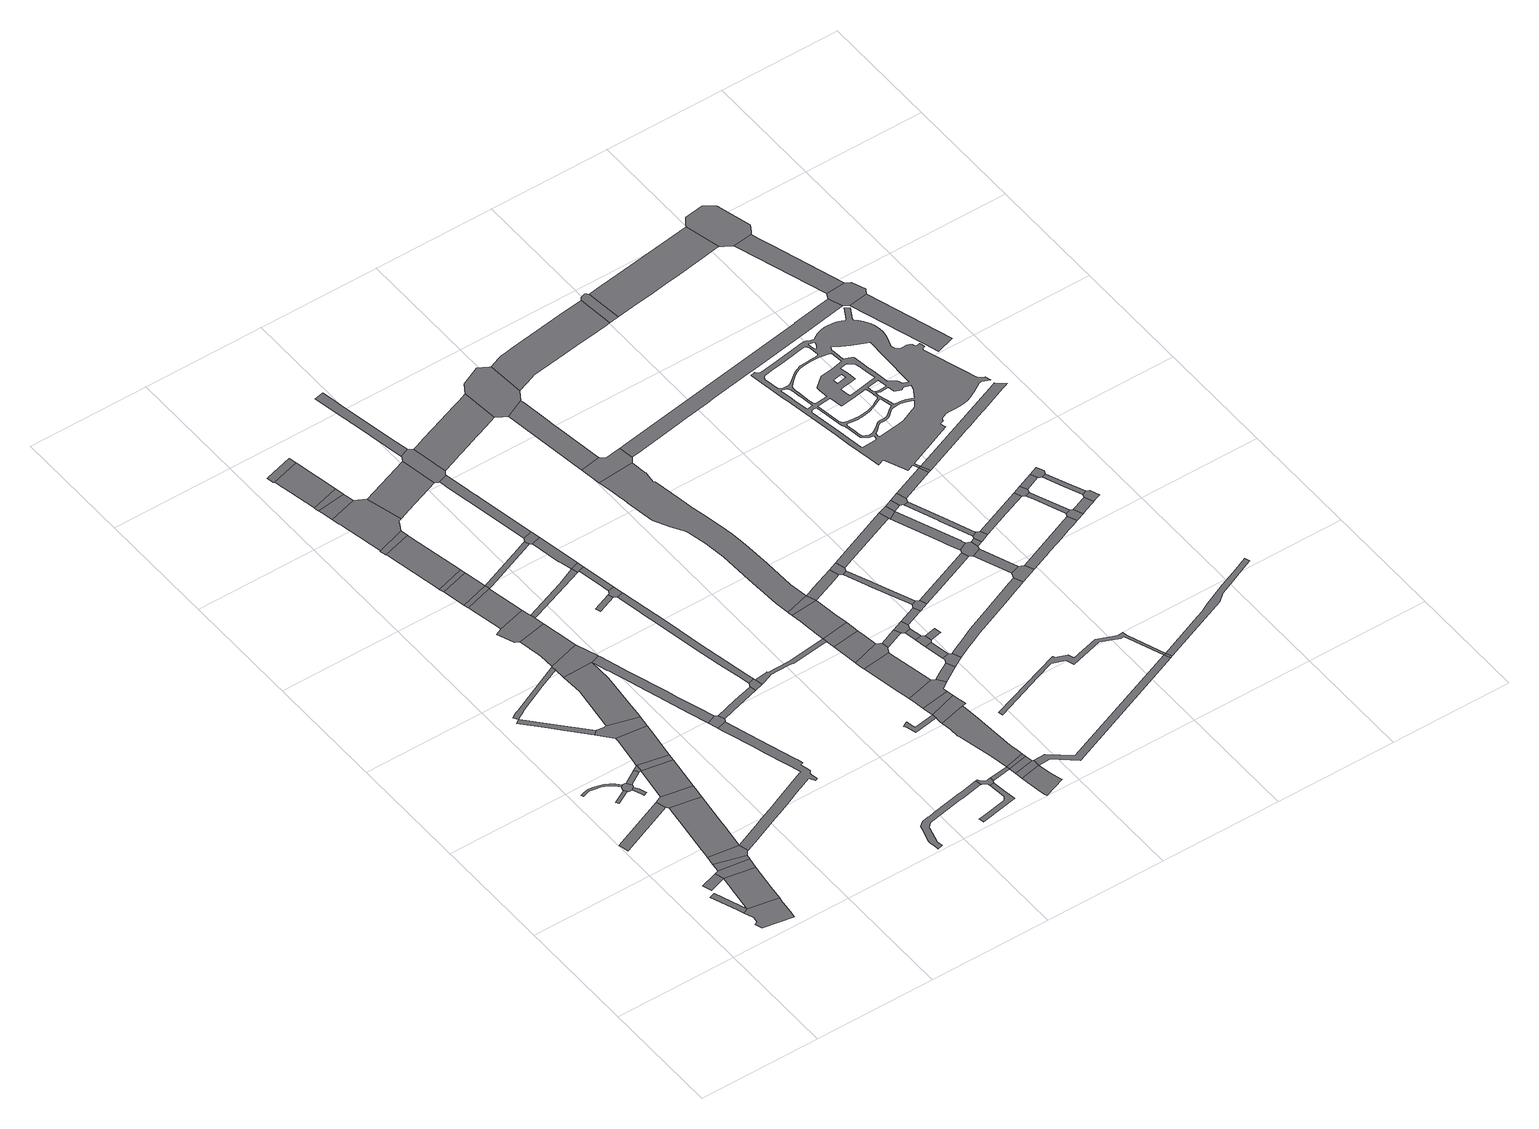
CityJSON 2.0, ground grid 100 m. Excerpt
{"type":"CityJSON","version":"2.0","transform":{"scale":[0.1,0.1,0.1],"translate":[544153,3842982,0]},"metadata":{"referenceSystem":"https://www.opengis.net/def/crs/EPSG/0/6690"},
"CityObjects":{
"road1":{"type":"Road","attributes":{"RoadStructureAttribute.sectionType":"1"},"geometry":[{"type":"MultiSurface","lod":"1","boundaries":[[[0,1,2,3,4]]]}]},
"road2":{"type":"Road","geometry":[{"type":"MultiSurface","lod":"1","boundaries":[[[4,3,5,6,7,8,9,10,11,12,13,14,15]]]}]},
"road3":{"type":"Road","attributes":{"RoadStructureAttribute.sectionType":"1"},"geometry":[{"type":"MultiSurface","lod":"1","boundaries":[[[16,17,18,19,20,21]]]}]},
"road4":{"type":"Road","attributes":{"RoadStructureAttribute.sectionType":"1"},"geometry":[{"type":"MultiSurface","lod":"1","boundaries":[[[21,22,4,15,23,24]]]}]},
"road5":{"type":"Road","attributes":{"RoadStructureAttribute.sectionType":"1"},"geometry":[{"type":"MultiSurface","lod":"1","boundaries":[[[25,26,27,28]]]}]},
"road6":{"type":"Road","geometry":[{"type":"MultiSurface","lod":"1","boundaries":[[[29,16,21,24,30]]]}]},
"road7":{"type":"Road","attributes":{"RoadStructureAttribute.sectionType":"1"},"geometry":[{"type":"MultiSurface","lod":"1","boundaries":[[[31,29,30,32]]]}]},
"road8":{"type":"Road","geometry":[{"type":"MultiSurface","lod":"1","boundaries":[[[33,34,35,36,37,38,39,40,41,42,43,44,45,46,47,48,49,50,51,52]]]}]},
"road9":{"type":"Road","geometry":[{"type":"MultiSurface","lod":"1","boundaries":[[[53,31,32,54,55,56,57]]]}]},
"road10":{"type":"Road","geometry":[{"type":"MultiSurface","lod":"1","boundaries":[[[58,59,60,61]]]}]},
"road11":{"type":"Road","geometry":[{"type":"MultiSurface","lod":"1","boundaries":[[[62,63,64,65,66,67,68,69,70,52,51,71,72,73,74,75,76,77,78,79,58,61,80,81,82,83,84,85,86,87,88,89,90,91,92,93,94,95,96,97,98,99]]]}]},
"road12":{"type":"Road","geometry":[{"type":"MultiSurface","lod":"1","boundaries":[[[100,101,102,103,104,53,57,105,106,107,108]]]}]},
"road13":{"type":"Road","geometry":[{"type":"MultiSurface","lod":"1","boundaries":[[[109,110,111,112,113,114,90,89]]]}]},
"road14":{"type":"Road","geometry":[{"type":"MultiSurface","lod":"1","boundaries":[[[115,99,98,116]]]}]},
"road15":{"type":"Road","geometry":[{"type":"MultiSurface","lod":"1","boundaries":[[[117,118,25,28,119,100,108,120,121]]]}]},
"road16":{"type":"Road","attributes":{"RoadStructureAttribute.sectionType":"1"},"geometry":[{"type":"MultiSurface","lod":"1","boundaries":[[[122,123,124,125,126,127,128]]]}]},
"road17":{"type":"Road","geometry":[{"type":"MultiSurface","lod":"1","boundaries":[[[129,115,116,130]]]}]},
"road18":{"type":"Road","attributes":{"RoadStructureAttribute.sectionType":"1"},"geometry":[{"type":"MultiSurface","lod":"1","boundaries":[[[130,131,132,117,121,133]]]}]},
"road19":{"type":"Road","attributes":{"RoadStructureAttribute.sectionType":"1"},"geometry":[{"type":"MultiSurface","lod":"1","boundaries":[[[134,130,133,135]]]}]},
"road20":{"type":"Road","attributes":{"RoadStructureAttribute.sectionType":"1"},"geometry":[{"type":"MultiSurface","lod":"1","boundaries":[[[136,137,138,139,140,123,141,142,143,144,145,146]]]}]},
"road21":{"type":"Road","attributes":{"RoadStructureAttribute.sectionType":"1"},"geometry":[{"type":"MultiSurface","lod":"1","boundaries":[[[147,148,149,150,151,134,135,152,153]]]}]},
"road22":{"type":"Road","geometry":[{"type":"MultiSurface","lod":"1","boundaries":[[[154,128,127,147,153,155,156]]]}]},
"road23":{"type":"Road","attributes":{"RoadStructureAttribute.sectionType":"1"},"geometry":[{"type":"MultiSurface","lod":"1","boundaries":[[[157,158,159,160,161,162,163,164,165,166,167,168,169,170,171,172,173,174,175,176,177,178,179,180,181,182,183,184,185,186,187,188,189,190,191,192,193,194,195,196,197,198,199,200,201,202,203,57,56]]]}]},
"road24":{"type":"Road","attributes":{"function":"2","RoadStructureAttribute.sectionType":"1"},"geometry":[{"type":"MultiSurface","lod":"1","boundaries":[[[204,205,206,207,208,209,210,211,212,156,155]]]}]},
"road25":{"type":"Road","geometry":[{"type":"MultiSurface","lod":"1","boundaries":[[[213,214,215,136,146,216,209,208,217]]]}]},
"road26":{"type":"Road","attributes":{"function":"2","RoadStructureAttribute.sectionType":"1"},"geometry":[{"type":"MultiSurface","lod":"1","boundaries":[[[218,219,220,221,222,223,215,214]]]}]},
"road27":{"type":"Road","geometry":[{"type":"MultiSurface","lod":"1","boundaries":[[[224,225,226,227,228,229,230,231,220,219,232,233,234,235]]]}]},
"road28":{"type":"Road","attributes":{"function":"2","RoadStructureAttribute.sectionType":"1"},"geometry":[{"type":"MultiSurface","lod":"1","boundaries":[[[236,237,226,225]]]}]},
"road29":{"type":"Road","geometry":[{"type":"MultiSurface","lod":"1","boundaries":[[[238,239,237,236,240]]]}]},
"road30":{"type":"Road","attributes":{"function":"2","RoadStructureAttribute.sectionType":"1"},"geometry":[{"type":"MultiSurface","lod":"1","boundaries":[[[241,242,243,239,238]]]}]},
"road31":{"type":"Road","attributes":{"RoadStructureAttribute.sectionType":"1"},"geometry":[{"type":"MultiSurface","lod":"1","boundaries":[[[244,245,246,247,248,249,250,217,208,251,252,253,254,255,256,257,258,259,260,261]]]}]},
"road32":{"type":"Road","geometry":[{"type":"MultiSurface","lod":"1","boundaries":[[[262,263,264,242,241]]]}]},
"road33":{"type":"Road","geometry":[{"type":"MultiSurface","lod":"1","boundaries":[[[265,261,260,266,189,188,267,268,269]]]}]},
"road34":{"type":"Road","attributes":{"function":"2","RoadStructureAttribute.sectionType":"1"},"geometry":[{"type":"MultiSurface","lod":"1","boundaries":[[[270,271,272,273,263,262]]]}]},
"road35":{"type":"Road","geometry":[{"type":"MultiSurface","lod":"1","boundaries":[[[274,275,276,272,271]]]}]},
"road36":{"type":"Road","attributes":{"function":"2","RoadStructureAttribute.sectionType":"1"},"geometry":[{"type":"MultiSurface","lod":"1","boundaries":[[[277,278,279,280,281,282,283,284]]]}]},
"road37":{"type":"Road","geometry":[{"type":"MultiSurface","lod":"1","boundaries":[[[285,284,283,286,287,288,289,290,275,274,291,292,293,294,295]]]}]},
"road38":{"type":"Road","geometry":[{"type":"MultiSurface","lod":"1","boundaries":[[[296,297,298,279,278]]]}]},
"road39":{"type":"Road","attributes":{"function":"2","RoadStructureAttribute.sectionType":"1"},"geometry":[{"type":"MultiSurface","lod":"1","boundaries":[[[299,300,301,297,296]]]}]},
"road40":{"type":"Road","geometry":[{"type":"MultiSurface","lod":"1","boundaries":[[[302,303,304,305,306,300,299]]]}]},
"road41":{"type":"Road","attributes":{"RoadStructureAttribute.sectionType":"1"},"geometry":[{"type":"MultiSurface","lod":"1","boundaries":[[[307,308,269,268,309,310]]]}]},
"road42":{"type":"Road","attributes":{"RoadStructureAttribute.sectionType":"1"},"geometry":[{"type":"MultiSurface","lod":"1","boundaries":[[[311,312,313,314,315,316,317,318,319,320,321,322,323,324,325,326,327,328,329,330,331,332,333]]]}]},
"road43":{"type":"Road","attributes":{"RoadStructureAttribute.sectionType":"1"},"geometry":[{"type":"MultiSurface","lod":"1","boundaries":[[[334,335,235,234,336,337]]]}]},
"road44":{"type":"Road","attributes":{"RoadStructureAttribute.sectionType":"1"},"geometry":[{"type":"MultiSurface","lod":"1","boundaries":[[[338,339,340,341,342,343,344,238,240,345,346,347,348]]]}]},
"road45":{"type":"Road","geometry":[{"type":"MultiSurface","lod":"1","boundaries":[[[349,350,307,310,351,352]]]}]},
"road46":{"type":"Road","geometry":[{"type":"MultiSurface","lod":"1","boundaries":[[[353,354,355,356]]]}]},
"road47":{"type":"Road","attributes":{"RoadStructureAttribute.sectionType":"1"},"geometry":[{"type":"MultiSurface","lod":"1","boundaries":[[[357,295,294,358,359]]]}]},
"road48":{"type":"Road","attributes":{"RoadStructureAttribute.sectionType":"1"},"geometry":[{"type":"MultiSurface","lod":"1","boundaries":[[[360,361,362,363,364,365,366,367,368,369,370,371,372,373]]]}]},
"road49":{"type":"Road","attributes":{"RoadStructureAttribute.sectionType":"1"},"geometry":[{"type":"MultiSurface","lod":"1","boundaries":[[[374,375,376,377,378,379,380,381,382,383,384,385,386,387,388,389,350,349]]]}]},
"road50":{"type":"Road","geometry":[{"type":"MultiSurface","lod":"1","boundaries":[[[390,391,392,393,394,353,356,380,379]]]}]},
"road51":{"type":"Road","attributes":{"RoadStructureAttribute.sectionType":"1"},"geometry":[{"type":"MultiSurface","lod":"1","boundaries":[[[395,396,397,398,393,392]]]}]},
"road52":{"type":"Road","geometry":[{"type":"MultiSurface","lod":"1","boundaries":[[[399,334,337,396,395]]]}]},
"road53":{"type":"Road","attributes":{"RoadStructureAttribute.sectionType":"1"},"geometry":[{"type":"MultiSurface","lod":"1","boundaries":[[[400,401,402,403,404,405,406,407,408,334,399]]]}]},
"road54":{"type":"Road","geometry":[{"type":"MultiSurface","lod":"1","boundaries":[[[409,410,338,348,404,403]]]}]},
"road55":{"type":"Road","geometry":[{"type":"MultiSurface","lod":"1","boundaries":[[[411,412,413,414,415,416,417,311,333,418,419,366,365,420,421,422,423]]]}]},
"road56":{"type":"Road","attributes":{"RoadStructureAttribute.sectionType":"1"},"geometry":[{"type":"MultiSurface","lod":"1","boundaries":[[[424,425,426,427,428,429,430,431,432,433,434,435,436,437,410,409]]]}]},
"road57":{"type":"Road","geometry":[{"type":"MultiSurface","lod":"1","boundaries":[[[438,439,440,441,357,359,442,433,432,443,444,445,446]]]}]},
"road58":{"type":"Road","attributes":{"RoadStructureAttribute.sectionType":"1"},"geometry":[{"type":"MultiSurface","lod":"1","boundaries":[[[447,423,422,448]]]}]},
"road59":{"type":"Road","attributes":{"RoadStructureAttribute.sectionType":"1"},"geometry":[{"type":"MultiSurface","lod":"1","boundaries":[[[449,450,451,452,453,454,455,456,457,352,351,458,459,460,461,462,463,464,465,466]]]}]},
"road60":{"type":"Road","attributes":{"RoadStructureAttribute.sectionType":"1"},"geometry":[{"type":"MultiSurface","lod":"1","boundaries":[[[467,468,469,470,471,472,473,474,475,476,477,478,479,480,440,439]]]}]},
"road61":{"type":"Road","attributes":{"RoadStructureAttribute.sectionType":"1"},"geometry":[{"type":"MultiSurface","lod":"1","boundaries":[[[481,482,483,484,485,486,487,488,489,490,491,492,493,494,495,496,497,498,499]]]}]},
"road62":{"type":"Road","attributes":{"RoadStructureAttribute.sectionType":"1"},"geometry":[{"type":"MultiSurface","lod":"1","boundaries":[[[500,501,502,503,504,505,506,507,508]]]}]},
"road63":{"type":"Road","geometry":[{"type":"MultiSurface","lod":"1","boundaries":[[[509,510,503,502,511]]]}]},
"road64":{"type":"Road","attributes":{"RoadStructureAttribute.sectionType":"1"},"geometry":[{"type":"MultiSurface","lod":"1","boundaries":[[[512,513,448,510,509]]]}]},
"road65":{"type":"Road","geometry":[{"type":"MultiSurface","lod":"1","boundaries":[[[514,447,448,513]]]}]},
"road66":{"type":"Road","attributes":{"RoadStructureAttribute.sectionType":"1"},"geometry":[{"type":"MultiSurface","lod":"1","boundaries":[[[515,516,517,518,519,520,521,522,523,524,525,447,514]]]}]},
"road67":{"type":"Road","geometry":[{"type":"MultiSurface","lod":"1","boundaries":[[[526,527,528,529,499,498,530,531,532,519,518]]]}]},
"road68":{"type":"Road","attributes":{"RoadStructureAttribute.sectionType":"1"},"geometry":[{"type":"MultiSurface","lod":"1","boundaries":[[[533,534,499,529]]]}]},
"road69":{"type":"Road","attributes":{"RoadStructureAttribute.sectionType":"1"},"geometry":[{"type":"MultiSurface","lod":"1","boundaries":[[[535,536,537,538,539]]]}]},
"road70":{"type":"Road","geometry":[{"type":"MultiSurface","lod":"1","boundaries":[[[540,539,538,541,534,533,542,543,544,545,546]]]}]},
"road71":{"type":"Road","attributes":{"RoadStructureAttribute.sectionType":"1"},"geometry":[{"type":"MultiSurface","lod":"1","boundaries":[[[547,548,549,550,551,552,553,554,555,446,445,556,557,558,559,560,561,562,563,564,565,566,567]]]}]},
"road72":{"type":"Road","geometry":[{"type":"MultiSurface","lod":"1","boundaries":[[[568,569,570,571,572,536,535,573,574,575,576]]]}]},
"road73":{"type":"Road","attributes":{"RoadStructureAttribute.sectionType":"1"},"geometry":[{"type":"MultiSurface","lod":"1","boundaries":[[[577,578,579,571,570]]]}]},
"road74":{"type":"Road","geometry":[{"type":"MultiSurface","lod":"1","boundaries":[[[580,449,466,579,578]]]}]},
"road75":{"type":"Road","attributes":{"RoadStructureAttribute.sectionType":"1"},"geometry":[{"type":"MultiSurface","lod":"1","boundaries":[[[581,582,583,584,585,586,587,449,580]]]}]},
"road76":{"type":"Road","geometry":[{"type":"MultiSurface","lod":"1","boundaries":[[[588,589,590,585,584]]]}]},
"road77":{"type":"Road","attributes":{"RoadStructureAttribute.sectionType":"1"},"geometry":[{"type":"MultiSurface","lod":"1","boundaries":[[[591,592,593,594,546,545,595,596,597]]]}]},
"road78":{"type":"Road","attributes":{"RoadStructureAttribute.sectionType":"1"},"geometry":[{"type":"MultiSurface","lod":"1","boundaries":[[[598,599,600,601,602,603,604,605,606,607,608,609,610,611,612,613,614,615,616,617,618,619,620,621,622,623,624,625,626,627,628,629,630,631,632,633,634,635,636,637,589,588]]]}]},
"road79":{"type":"Road","attributes":{"RoadStructureAttribute.sectionType":"1"},"geometry":[{"type":"MultiSurface","lod":"1","boundaries":[[[638,576,575,639,640,641]]]}]},
"road80":{"type":"Road","geometry":[{"type":"MultiSurface","lod":"1","boundaries":[[[642,643,644,591,597,645,646,647]]]}]},
"road81":{"type":"Road","attributes":{"RoadStructureAttribute.sectionType":"1"},"geometry":[{"type":"MultiSurface","lod":"1","boundaries":[[[648,649,643,642]]]}]},
"road82":{"type":"Road","geometry":[{"type":"MultiSurface","lod":"1","boundaries":[[[650,651,649,648,652,653]]]}]},
"road83":{"type":"Road","attributes":{"RoadStructureAttribute.sectionType":"1"},"geometry":[{"type":"MultiSurface","lod":"1","boundaries":[[[654,655,651,650]]]}]},
"road84":{"type":"Road","geometry":[{"type":"MultiSurface","lod":"1","boundaries":[[[656,638,641,655,654,657,658]]]}]},
"road85":{"type":"Road","attributes":{"RoadStructureAttribute.sectionType":"1"},"geometry":[{"type":"MultiSurface","lod":"1","boundaries":[[[659,660,661,588,584,662,663]]]}]},
"road86":{"type":"Road","attributes":{"RoadStructureAttribute.sectionType":"1"},"geometry":[{"type":"MultiSurface","lod":"1","boundaries":[[[664,665,666,667,668,669,670,671,672,673]]]}]},
"road87":{"type":"Road","geometry":[{"type":"MultiSurface","lod":"1","boundaries":[[[674,675,673,672,619,618,676,677,678]]]}]},
"road88":{"type":"Road","geometry":[{"type":"MultiSurface","lod":"1","boundaries":[[[679,680,653,652]]]}]},
"road89":{"type":"Road","geometry":[{"type":"MultiSurface","lod":"1","boundaries":[[[681,682,683,684,685,547,567,686,670,669,687,688]]]}]},
"road90":{"type":"Road","attributes":{"RoadStructureAttribute.sectionType":"1"},"geometry":[{"type":"MultiSurface","lod":"1","boundaries":[[[689,690,656,658,691,692]]]}]},
"road91":{"type":"Road","attributes":{"RoadStructureAttribute.sectionType":"1"},"geometry":[{"type":"MultiSurface","lod":"1","boundaries":[[[693,694,695,511,502,696,697,698]]]}]},
"road92":{"type":"Road","geometry":[{"type":"MultiSurface","lod":"1","boundaries":[[[699,659,663,700,701,702]]]}]},
"road93":{"type":"Road","attributes":{"RoadStructureAttribute.sectionType":"1"},"geometry":[{"type":"MultiSurface","lod":"1","boundaries":[[[703,704,701,700,705,706,707,708,709]]]}]},
"road94":{"type":"Road","geometry":[{"type":"MultiSurface","lod":"1","boundaries":[[[709,708,689,692,710,711]]]}]},
"road95":{"type":"Road","attributes":{"RoadStructureAttribute.sectionType":"1"},"geometry":[{"type":"MultiSurface","lod":"1","boundaries":[[[712,713,714,715,716,717,718,719,720,721,722,723,724,725,726,727,728,729,730,693,731]]]}]},
"road96":{"type":"Road","attributes":{"RoadStructureAttribute.sectionType":"1"},"geometry":[{"type":"MultiSurface","lod":"1","boundaries":[[[732,733,734,735,736,737,738,647,646,739,740,741,742,743,744,745,746,747,748,749]]]}]},
"road97":{"type":"Road","attributes":{"RoadStructureAttribute.sectionType":"1"},"geometry":[{"type":"MultiSurface","lod":"1","boundaries":[[[750,699,702,751,752,753]]]}]},
"road98":{"type":"Road","attributes":{"RoadStructureAttribute.sectionType":"1"},"geometry":[{"type":"MultiSurface","lod":"1","boundaries":[[[754,711,710,755,756]]]}]},
"road99":{"type":"Road","attributes":{"RoadStructureAttribute.sectionType":"1"},"geometry":[{"type":"MultiSurface","lod":"1","boundaries":[[[757,758,759,760,761,762,688,687,763,764,765,766,767,768,769,770,771,772]]]}]},
"road100":{"type":"Road","geometry":[{"type":"MultiSurface","lod":"1","boundaries":[[[773,750,753,774,775]]]}]},
"road101":{"type":"Road","attributes":{"RoadStructureAttribute.sectionType":"1"},"geometry":[{"type":"MultiSurface","lod":"1","boundaries":[[[776,777,778,775,774,779,780,781,782,783,784]]]}]},
"road102":{"type":"Road","geometry":[{"type":"MultiSurface","lod":"1","boundaries":[[[784,783,785,754,756,786,787,788,789,790]]]}]},
"road103":{"type":"Road","geometry":[{"type":"MultiSurface","lod":"1","boundaries":[[[731,693,698,791]]]}]},
"road104":{"type":"Road","attributes":{"RoadStructureAttribute.sectionType":"1"},"geometry":[{"type":"MultiSurface","lod":"1","boundaries":[[[792,773,775,793]]]}]},
"road105":{"type":"Road","attributes":{"RoadStructureAttribute.sectionType":"1"},"geometry":[{"type":"MultiSurface","lod":"1","boundaries":[[[788,787,794,795]]]}]},
"road106":{"type":"Road","geometry":[{"type":"MultiSurface","lod":"1","boundaries":[[[796,795,794,732,749,797,798]]]}]},
"road107":{"type":"Road","attributes":{"RoadStructureAttribute.sectionType":"1"},"geometry":[{"type":"MultiSurface","lod":"1","boundaries":[[[799,790,789,800]]]}]},
"road108":{"type":"Road","geometry":[{"type":"MultiSurface","lod":"1","boundaries":[[[801,792,793,802,803,804,805,806]]]}]},
"road109":{"type":"Road","attributes":{"RoadStructureAttribute.sectionType":"1"},"geometry":[{"type":"MultiSurface","lod":"1","boundaries":[[[807,804,803,808,809,810,811]]]}]},
"road110":{"type":"Road","geometry":[{"type":"MultiSurface","lod":"1","boundaries":[[[812,813,811,810,814,799,800,815,816,817]]]}]},
"road111":{"type":"Road","attributes":{"RoadStructureAttribute.sectionType":"1"},"geometry":[{"type":"MultiSurface","lod":"1","boundaries":[[[818,801,806,819]]]}]},
"road112":{"type":"Road","geometry":[{"type":"MultiSurface","lod":"1","boundaries":[[[820,821,822,823,757,772,824,825]]]}]},
"road113":{"type":"Road","geometry":[{"type":"MultiSurface","lod":"1","boundaries":[[[826,827,828,829,830,678,677,831,832,833,834,835,836,837,838,839,840,841]]]}]},
"road114":{"type":"Road","attributes":{"RoadStructureAttribute.sectionType":"1"},"geometry":[{"type":"MultiSurface","lod":"1","boundaries":[[[842,798,797,843,844,845,846,847,848,849,850,851]]]}]},
"road115":{"type":"Road","attributes":{"RoadStructureAttribute.sectionType":"1"},"geometry":[{"type":"MultiSurface","lod":"1","boundaries":[[[852,853,817,816,854,855]]]}]},
"road116":{"type":"Road","geometry":[{"type":"MultiSurface","lod":"1","boundaries":[[[856,818,819,857]]]}]},
"road117":{"type":"Road","attributes":{"RoadStructureAttribute.sectionType":"1"},"geometry":[{"type":"MultiSurface","lod":"1","boundaries":[[[858,859,860,861,862,863,864,731,791,865,866,867,868,869]]]}]},
"road118":{"type":"Road","geometry":[{"type":"MultiSurface","lod":"1","boundaries":[[[870,852,855,871,872,873,874,875]]]}]},
"road119":{"type":"Road","attributes":{"RoadStructureAttribute.sectionType":"1"},"geometry":[{"type":"MultiSurface","lod":"1","boundaries":[[[876,873,872,877,878,879,880]]]}]},
"road120":{"type":"Road","geometry":[{"type":"MultiSurface","lod":"1","boundaries":[[[880,879,842,851,881,882]]]}]},
"road121":{"type":"Road","attributes":{"RoadStructureAttribute.sectionType":"1"},"geometry":[{"type":"MultiSurface","lod":"1","boundaries":[[[883,870,875,884]]]}]},
"road122":{"type":"Road","attributes":{"RoadStructureAttribute.sectionType":"1"},"geometry":[{"type":"MultiSurface","lod":"1","boundaries":[[[885,886,887,888,882,881,889,890,891,892]]]}]},
"road123":{"type":"Road","attributes":{"RoadStructureAttribute.sectionType":"1"},"geometry":[{"type":"MultiSurface","lod":"1","boundaries":[[[893,894,895,896,825,824,897,898,899,900,901]]]}]},
"road124":{"type":"Road","geometry":[{"type":"MultiSurface","lod":"1","boundaries":[[[902,883,884,903,904,905,906,907,908]]]}]},
"road125":{"type":"Road","attributes":{"RoadStructureAttribute.sectionType":"1"},"geometry":[{"type":"MultiSurface","lod":"1","boundaries":[[[856,909,910,911,912,913,914,915,916,917,918,919,920,921,922,923,924,925,926,927,928,929,930,931,932,933,934,935,936,937,938,939,940,941,942,943,944,945,946,947,948,949,950,951,952,953,954,955,956,957,958,959,960,961,962,963,964,965,966,967,968,969,970,971,972,973,974,975,976,977,978,979,980,981,982,983,984,985,986,987,988,989,990,991,992,993,994,995,996,997,818],[998,999,1000,1001,1002,1003,1004,1005,1006,1007,1008,1009,1010],[1011,1012,1013,1014,1015,1016,1017,1018,1019,1020],[1021,1022,1023,1024,1025,1026,1027,1028,1029,1030,1031],[1032,1033,1034,1035,1036,1037,1038,1039,1040,1041,1042,1043,1044,1045,1046,1047,1048],[1049,1050,1051,1052,1053,1054,1055,1056,1057,1058,1059,1060,1061,1062,1063,1064,1065,1066,1067,1068,1069,1070,1071,1072],[1073,1074,1075,1076,1077,1078,1079,1080,1081,1082,1083,1084,1085,1086,1087,1088,1089,1090,1091,1092,1093,1094,1095],[1096,1097,1098,1099,1100,1101,1102,1103,1104,1105,1106,1107,1108,1109,1110],[1111,1112,1113,1114,1115,1116,1117,1118,1119,1120,1121,1122,1123,1124,1125,1126,1127,1128,1129,1130,1131,1132,1133,1134,1135,1136,1137],[1138,1139,1140,1141,1142,1143,1144,1145,1146,1147,1148,1149,1150,1151,1152,1153,1154,1155,1156,1157,1158,1159,1160,1161,1162,1163,1164,1165,1166,1167,1168,1169,1170],[1171,1172,1173,1174,1175,1176,1177,1178,1179,1180,1181,1182,1183,1184,1185,1186,1187,1188,1189,1190,1191,1192,1193,1194,1195],[1196,1197,1198,1199,1200,1201,1202,1203,1204,1205,1206,1207,1208,1209,1210,1211,1212,1213,1214,1215,1216,1217],[1218,1219,1220,1221,1222,1223,1224,1225,1226,1227,1228,1229,1230,1231,1232,1233,1234,1235,1236,1237,1238,1239,1240,1241,1242,1243,1244,1245,1246,1247,1248,1249,1250,1251,1252],[1253,1254,1255,1256,1257,1258,1259,1260,1261,1262,1263,1264,1265,1266,1267,1268,1269,1270,1271,1272,1273,1274,1275,1276,1277]]]}]},
"road126":{"type":"Road","attributes":{"RoadStructureAttribute.sectionType":"1"},"geometry":[{"type":"MultiSurface","lod":"1","boundaries":[[[1278,906,905,1279,1280,1281]]]}]},
"road127":{"type":"Road","geometry":[{"type":"MultiSurface","lod":"1","boundaries":[[[1281,1280,885,892,1282,1283,1284]]]}]},
"road128":{"type":"Road","geometry":[{"type":"MultiSurface","lod":"1","boundaries":[[[1285,1286,856,857,1287,1288,1289,1290,1291,1292,1293,1294,1295,1296,1297,1298]]]}]},
"road129":{"type":"Road","attributes":{"RoadStructureAttribute.sectionType":"1"},"geometry":[{"type":"MultiSurface","lod":"1","boundaries":[[[1299,1300,1301,1302,1303,1304,1305,1306,1307]]]}]},
"road130":{"type":"Road","geometry":[{"type":"MultiSurface","lod":"1","boundaries":[[[1308,1309,1310,1311,1312,893,901,1313,1303,1302,1314,1315,1316,1317,1318,1319]]]}]},
"road131":{"type":"Road","geometry":[{"type":"MultiSurface","lod":"1","boundaries":[[[1307,1306,826,841,1320,1321,1322,1323]]]}]},
"road132":{"type":"Road","attributes":{"RoadStructureAttribute.sectionType":"1"},"geometry":[{"type":"MultiSurface","lod":"1","boundaries":[[[1321,1320,1324,1325,1326,1327]]]}]}
},
"vertices":[
[266,592,0],[222,575,0],[303,364,0],[321,317,0],[365,334,0],
[352,238,0],[346,188,0],[346,187,0],[320,177,0],[337,118,0],[584,74,0],[589,111,0],[591,128,0],[605,237,0],[606,245,0],[612,286,0],
[386,744,0],[370,739,0],[251,701,0],[247,700,0],[270,627,0],[409,672,0],
[388,508,0],[628,412,0],[657,631,0],
[471,1563,0],[9,1369,0],[30,1289,0],[495,1481,0],
[420,755,0],[670,721,0],
[430,833,0],[675,760,0],
[347,1878,0],[315,1902,0],[281,1920,0],[252,1931,0],[198,1944,0],[160,1947,0],[147,1946,0],[116,1938,0],[87,1928,0],[94,1909,0],[121,1919,0],[151,1926,0],[160,1927,0],[195,1924,0],[246,1912,0],[273,1902,0],[304,1885,0],[333,1863,0],[364,1827,0],[380,1840,0],
[440,906,0],[684,771,0],[699,791,0],[711,796,0],[691,874,0],
[356,1794,0],[241,1727,0],[255,1706,0],[370,1770,0],
[409,1839,0],[405,1840,0],[402,1841,0],[398,1841,0],[395,1841,0],[391,1841,0],[388,1840,0],[385,1840,0],[381,1839,0],[362,1824,0],[360,1821,0],[359,1818,0],[358,1814,0],[356,1811,0],[356,1808,0],[355,1804,0],[355,1801,0],[355,1797,0],[373,1768,0],[376,1766,0],[379,1764,0],[382,1763,0],[385,1762,0],[389,1761,0],[392,1761,0],[396,1761,0],[399,1761,0],[403,1762,0],[428,1778,0],[430,1781,0],[432,1784,0],[433,1788,0],[434,1791,0],[435,1794,0],[435,1798,0],[436,1801,0],[435,1804,0],[412,1838,0],
[512,1464,0],[503,1391,0],[486,1262,0],[451,996,0],[451,989,0],[718,1088,0],[722,1116,0],[722,1122,0],[761,1416,0],
[425,1723,0],[440,1680,0],[444,1668,0],[474,1680,0],[470,1693,0],[452,1739,0],
[531,1911,0],[553,1875,0],
[529,1587,0],[518,1583,0],[509,1468,0],[773,1513,0],[776,1539,0],
[327,2631,0],[176,2796,0],[138,2770,0],[294,2601,0],[337,2554,0],[514,2357,0],[547,2387,0],
[574,1937,0],[567,1875,0],
[544,1704,0],[529,1592,0],[815,1831,0],
[575,1937,0],[822,1889,0],
[666,3077,0],[223,2869,0],[209,2863,0],[182,2850,0],[152,2829,0],[197,2810,0],[227,2827,0],[262,2846,0],[416,2922,0],[500,2960,0],[675,3038,0],
[616,2243,0],[614,2226,0],[612,2210,0],[581,1981,0],[578,1958,0],[858,2161,0],[865,2214,0],
[614,2380,0],[878,2314,0],[634,2381,0],
[830,847,0],[1050,942,0],[1105,965,0],[1106,966,0],[1226,1018,0],[1326,1061,0],[1368,1079,0],[1474,1124,0],[1501,1079,0],[1501,1078,0],[1510,1083,0],[1521,1089,0],[1510,1140,0],[1514,1142,0],[1511,1164,0],[1518,1166,0],[1517,1169,0],[1520,1171,0],[1531,1183,0],[1529,1192,0],[1522,1218,0],[1520,1228,0],[1508,1264,0],[1519,1268,0],[1532,1272,0],[1533,1273,0],[1531,1279,0],[1525,1301,0],[1519,1323,0],[1513,1342,0],[1417,1645,0],[1330,1922,0],[1254,1897,0],[1271,1844,0],[1289,1787,0],[1337,1634,0],[1357,1570,0],[1378,1502,0],[1432,1333,0],[1442,1300,0],[1470,1210,0],[1457,1205,0],[1216,1100,0],[1074,1039,0],[1013,1013,0],[944,983,0],[930,977,0],
[880,2329,0],[887,2392,0],[888,2402,0],[926,2759,0],[923,2952,0],[677,2945,0],[683,2766,0],[636,2399,0],[635,2386,0],
[994,2990,0],[934,3155,0],[673,3080,0],[675,3033,0],[998,2976,0],
[920,3225,0],[874,3457,0],[636,3410,0],[669,3229,0],[670,3208,0],[672,3151,0],
[845,3597,0],[833,3655,0],[602,3591,0],[597,3589,0],[574,3580,0],[546,3568,0],[603,3430,0],[632,3412,0],[862,3514,0],[858,3537,0],[860,3538,0],[849,3578,0],
[772,3963,0],[541,3895,0],
[764,4002,0],[533,3934,0],[776,3964,0],
[727,4191,0],[495,4124,0],[499,4104,0],
[1261,2143,0],[1207,2316,0],[1179,2405,0],[1078,2722,0],[1061,2777,0],[1043,2833,0],[1002,2964,0],[925,2944,0],[927,2940,0],[964,2824,0],[969,2809,0],[987,2754,0],[1005,2698,0],[1045,2574,0],[1097,2404,0],[1180,2137,0],[1228,1982,0],[1302,2014,0],
[719,4232,0],[486,4164,0],[483,4163,0],
[1313,2008,0],[1249,1913,0],[1337,1932,0],[1346,1947,0],[1329,2000,0],
[623,4710,0],[619,4729,0],[386,4661,0],[389,4648,0],
[607,4790,0],[378,4716,0],[372,4713,0],
[500,5307,0],[497,5323,0],[260,5292,0],[261,5285,0],[266,5259,0],[280,5189,0],[285,5166,0],[515,5235,0],
[577,5199,0],[298,5106,0],[300,5095,0],[319,5001,0],[336,4921,0],[361,4799,0],[611,4798,0],[637,4848,0],[652,4878,0],[680,4888,0],[602,5185,0],
[482,5398,0],[255,5332,0],[250,5330,0],
[409,5769,0],[177,5702,0],[177,5699,0],
[396,5834,0],[166,5767,0],[158,5764,0],[157,5764,0],[167,5708,0],
[1678,2102,0],[1512,2055,0],[1512,1996,0],[1689,2049,0],
[2409,416,0],[2263,387,0],[2238,382,0],[1986,333,0],[1939,323,0],[1928,321,0],[1869,310,0],[1829,277,0],[1817,227,0],[1812,209,0],[1788,132,0],[1788,102,0],[1794,64,0],[1797,27,0],[1842,37,0],[1834,85,0],[1869,223,0],[1872,235,0],[1902,265,0],[1997,284,0],[2214,326,0],[2231,329,0],[2416,365,0],
[1353,3783,0],[1197,3711,0],[889,3549,0],[1367,3729,0],
[1245,4195,0],[1244,4194,0],[1229,4189,0],[1224,4187,0],[1162,4162,0],[801,4018,0],[785,4011,0],[794,3971,0],[800,3974,0],[1239,4150,0],[1257,4157,0],
[1743,2148,0],[1693,2133,0],[1759,2070,0],[1746,2136,0],
[1409,3422,0],[1257,3361,0],[1272,3322,0],[1425,3383,0],
[1025,5343,0],[772,4924,0],[1077,5041,0],
[2255,62,0],[2526,114,0],[2523,135,0],[2518,170,0],[2513,205,0],[2496,324,0],[2461,318,0],[2478,176,0],[2476,173,0],[2470,165,0],[2455,143,0],[2229,99,0],[2204,95,0],[2212,54,0],
[1731,2207,0],[1690,2410,0],[1655,2579,0],[1647,2617,0],[1585,2961,0],[1504,3380,0],[1451,3370,0],[1458,3329,0],[1492,3144,0],[1501,3095,0],[1515,3020,0],[1524,2974,0],[1572,2715,0],[1601,2567,0],[1634,2409,0],[1680,2195,0],
[1498,3410,0],[1493,3438,0],[1488,3463,0],[1436,3454,0],[1421,3427,0],
[1434,3750,0],[1384,3736,0],[1417,3557,0],[1427,3501,0],
[1423,3807,0],
[1406,3898,0],[1405,3905,0],[1404,3912,0],[1356,4166,0],[1278,4145,0],[1321,3913,0],[1326,3890,0],[1327,3889,0],[1329,3878,0],
[1341,4244,0],[1263,4223,0],
[2488,376,0],[2476,373,0],[2456,381,0],[2443,388,0],[2439,393,0],[2437,396,0],[2420,418,0],[2421,362,0],[2458,341,0],[2498,327,0],[2507,341,0],[2508,344,0],[2505,378,0],
[1248,4738,0],[1246,4748,0],[1241,4773,0],[1241,4775,0],[1240,4780,0],[1240,4781,0],[1230,4836,0],[1202,4984,0],[1189,5049,0],[1113,5023,0],[1122,4973,0],[1123,4969,0],[1161,4765,0],[1167,4733,0],
[1132,5409,0],[1121,5416,0],[1045,5389,0],[1047,5377,0],[1107,5026,0],[1188,5056,0],[1187,5061,0],[1209,5090,0],[1157,5393,0],
[2665,400,0],[2670,369,0],
[2372,2184,0],[2352,2182,0],[2209,2164,0],[2048,2145,0],[2037,2144,0],[2031,2144,0],[1863,2141,0],[1858,2149,0],[1855,2149,0],[1849,2102,0],[1857,2111,0],[1860,2111,0],[2027,2113,0],[2047,2114,0],[2049,2114,0],[2062,2107,0],[2356,2143,0],[2377,2145,0],
[1089,5584,0],[1063,5720,0],[1047,5804,0],[1029,5902,0],[1006,6024,0],[982,6155,0],[970,6219,0],[892,6205,0],[898,6174,0],[920,6052,0],[943,5936,0],[949,5902,0],[953,5879,0],[962,5832,0],
[2536,1120,0],[2478,1111,0],[2378,1095,0],[2368,1139,0],[2360,1174,0],[2352,1170,0],[2334,1160,0],[2315,1149,0],[2320,1144,0],[2326,1139,0],[2331,1129,0],[2338,1104,0],[2347,1063,0],[2349,1052,0],[2360,1053,0],[2482,1071,0],[2536,1079,0],[2550,1081,0],[2547,1122,0],
[2898,87,0],[2877,170,0],[2857,280,0],[2686,242,0],[2693,188,0],[2709,86,0],[2722,23,0],[2726,4,0],[2904,70,0],
[2845,342,0],[2677,311,0],[2856,342,0],
[2844,348,0],[2834,407,0],
[2829,440,0],
[2823,486,0],[2812,564,0],[2783,936,0],[2770,1068,0],[2551,1013,0],[2567,931,0],[2570,851,0],[2571,839,0],[2612,663,0],[2640,544,0],[2664,404,0],
[2801,1076,0],[2791,1129,0],[2785,1160,0],[2779,1193,0],[2550,1079,0],[2550,1070,0],[2551,1037,0],
[2768,1248,0],[2533,1213,0],
[2662,1801,0],[2427,1772,0],[2480,1489,0],[2512,1353,0],[2739,1410,0],
[2747,1406,0],[2522,1286,0],[2760,1288,0],[2767,1293,0],[2799,1314,0],[2820,1328,0],[2776,1394,0],
[1774,5625,0],[1696,5595,0],[1646,5576,0],[1637,5573,0],[1554,5542,0],[1550,5541,0],[1477,5513,0],[1283,5440,0],[1192,5406,0],[1299,5125,0],[1386,5159,0],[1419,5171,0],[1462,5188,0],[1480,5196,0],[1529,5214,0],[1594,5239,0],[1604,5243,0],[1605,5243,0],[1690,5275,0],[1695,5276,0],[1799,5316,0],
[2667,1910,0],[2661,1913,0],[2641,1925,0],[2416,1858,0],[2420,1825,0],[2671,1821,0],[2681,1841,0],[2691,1845,0],[2678,1903,0],
[2624,2044,0],[2615,2106,0],[2386,2075,0],
[2599,2217,0],
[2581,2338,0],[2572,2402,0],[2569,2419,0],[2556,2520,0],[2333,2499,0],[2345,2416,0],[2357,2317,0],
[2526,2596,0],[2327,2540,0],[2328,2536,0],
[2925,1483,0],[2900,1469,0],[2856,1442,0],[2777,1394,0],[2838,1340,0],[2900,1379,0],[2958,1414,0],
[2523,2616,0],[2505,2757,0],[2497,2951,0],[2494,3015,0],[2494,3021,0],[2480,3263,0],[2478,3286,0],[2471,3364,0],[2469,3393,0],[2449,3506,0],[2425,3632,0],[2398,3772,0],[2392,3802,0],[2370,3917,0],[2337,4121,0],[2335,4134,0],[2324,4145,0],[2334,4232,0],[2335,4243,0],[2333,4256,0],[2316,4383,0],[2014,4358,0],[2034,4229,0],[2037,4210,0],[2046,4155,0],[2052,4118,0],[2057,4083,0],[2095,3844,0],[2105,3817,0],[2153,3730,0],[2157,3722,0],[2189,3667,0],[2211,3632,0],[2222,3608,0],[2228,3593,0],[2261,3434,0],[2271,3373,0],[2284,3251,0],[2295,2968,0],[2312,2662,0],
[2823,1963,0],[2782,1882,0],[2814,1895,0],[2846,1908,0],
[2992,1546,0],[2939,1531,0],[2942,1513,0],[3017,1448,0],[3045,1463,0],[3019,1535,0],
[2962,1707,0],[2908,1697,0],
[2945,1801,0],[2890,1791,0],[2978,1731,0],[2968,1786,0],
[2924,1904,0],[2871,1893,0],
[2915,2000,0],[2922,1917,0],[2937,1945,0],
[2812,2711,0],[2613,2631,0],[2560,2610,0],[2770,2607,0],[2833,2633,0],
[2156,4574,0],[2101,4963,0],[2094,5012,0],[2085,5080,0],[2052,5315,0],[2048,5340,0],[1886,5265,0],[1987,4550,0],[1989,4537,0],[2157,4563,0],
[2197,4528,0],[2177,4546,0],[2330,4402,0],[2349,4428,0],[2327,4549,0],
[3076,1750,0],[3065,1805,0],
[2069,5738,0],[2027,5763,0],[1987,5786,0],[1824,5709,0],[1774,5626,0],[1850,5286,0],[2098,5423,0],[2077,5734,0],
[3065,2061,0],[3001,2035,0],[3069,1998,0],[3087,2006,0],
[4210,646,0],[3120,210,0],[2953,343,0],[2956,283,0],[3122,147,0],[4230,596,0],
[2887,2742,0],[2861,2620,0],[2897,2635,0],[2909,2664,0],
[2983,2423,0],[2974,2447,0],[2935,2437,0],[2937,2432,0],[2940,2422,0],[3076,2090,0],[3113,2106,0],
[3165,2037,0],[3143,2093,0],
[4114,954,0],[4109,999,0],[4064,994,0],[3913,1057,0],[3682,995,0],[3679,1003,0],[3666,1045,0],[3649,1050,0],[3576,1077,0],[3571,1096,0],[2936,868,0],[2945,835,0],[3363,988,0],[3521,1046,0],[3624,1010,0],[3645,942,0],[3921,1020,0],[4062,956,0],[4089,964,0],[4230,653,0],
[3807,1887,0],[3751,1864,0],[3452,1736,0],[3263,1654,0],[3159,1605,0],[3066,1560,0],[3046,1549,0],[3068,1475,0],[3131,1509,0],[3208,1546,0],[3292,1585,0],[3375,1619,0],[3486,1666,0],[3606,1716,0],[3767,1784,0],[3773,1786,0],[3782,1790,0],[3837,1813,0],
[3424,2959,0],[3368,2849,0],[3429,2874,0],[3446,2880,0],
[3658,2302,0],[3314,2097,0],[3680,2245,0],
[2976,5897,0],[2770,5867,0],[2306,5799,0],[2247,5790,0],[2205,5784,0],[2171,5771,0],[2242,5479,0],[2272,5491,0],[2335,5500,0],[2337,5500,0],[2349,5502,0],[2506,5524,0],[2682,5550,0],[2890,5579,0],[2966,5590,0],[3007,5597,0],
[3499,2989,0],[3450,2869,0],[3520,2911,0],
[3727,2394,0],[3723,2404,0],[3713,2430,0],[3518,2702,0],[3615,2459,0],[3627,2429,0],[3649,2375,0],[3667,2329,0],[3738,2366,0],
[3670,2322,0],[3682,2244,0],[3707,2231,0],[3780,2261,0],[3787,2288,0],[3777,2351,0],
[4250,604,0],
[3564,3015,0],[3585,2937,0],
[3827,1934,0],[3902,1960,0],
[3903,1956,0],[3973,1869,0],[3943,1943,0],
[3814,2365,0],[3837,2308,0],
[3639,3046,0],[3613,2926,0],[3614,2923,0],[3650,2934,0],[3650,2936,0],[3661,2967,0],
[3757,2664,0],[3717,2657,0],[3719,2649,0],[3819,2391,0],[3857,2409,0],
[3872,2403,0],[3861,2408,0],[3820,2389,0],[3873,2323,0],[3913,2340,0],[3890,2396,0],
[3912,3156,0],[3942,3081,0],
[3043,5923,0],[3035,5929,0],[3034,5932,0],[2993,5919,0],[3088,5609,0],[3056,5913,0],
[4385,4887,0],[4055,4833,0],[4051,4832,0],[2362,4555,0],[2338,4551,0],[2358,4430,0],[2403,4437,0],[2800,4503,0],[2859,4513,0],[3092,4551,0],[3166,4564,0],[3489,4617,0],[3535,4625,0],[4071,4714,0],[4415,4771,0],[4426,4773,0],
[4471,2159,0],[4106,1923,0],[4124,1930,0],[4160,1945,0],[4262,1986,0],[4298,2001,0],[4399,2042,0],[4401,2043,0],[4446,2061,0],[4502,2084,0],
[4305,2565,0],[3981,2433,0],[4142,2434,0],[4328,2508,0],
[3933,3164,0],[3963,3089,0],
[5230,1088,0],[5083,1024,0],[4947,968,0],[4877,937,0],[4753,876,0],[4683,840,0],[4626,815,0],[4835,842,0],[4902,900,0],[5002,941,0],[5201,1028,0],[5243,1047,0],
[4378,2595,0],[4344,2501,0],[4355,2495,0],[4393,2508,0],[4398,2524,0],[4402,2537,0],
[4423,2437,0],[4356,2494,0],[4381,2437,0],[4483,2185,0],[4520,2199,0],
[4575,2114,0],[4545,2188,0],
[4507,2648,0],[4530,2591,0],
[4676,2241,0],[4662,2235,0],[4579,2202,0],[4560,2194,0],[4590,2120,0],[4616,2130,0],[4692,2161,0],[4706,2167,0],
[3998,6051,0],[3336,5954,0],[3178,5931,0],[3128,5923,0],[3234,5631,0],[3429,5660,0],[3550,5678,0],[3651,5694,0],[4070,5758,0],
[4581,2678,0],[4545,2583,0],[4557,2576,0],[4558,2575,0],[4595,2590,0],[4600,2607,0],[4604,2621,0],
[3913,3215,0],[4216,3340,0],[4303,3375,0],[4290,3421,0],[4325,3436,0],[4327,3453,0],[4344,3466,0],[4359,3473,0],[4372,3479,0],[4397,3484,0],[4452,3485,0],[4507,3483,0],[4552,3491,0],[4577,3498,0],[4614,3511,0],[4656,3534,0],[4664,3539,0],[4718,3572,0],[4748,3590,0],[4773,3593,0],[4831,3568,0],[4820,3616,0],[4778,3640,0],[4765,3658,0],[4739,3738,0],[4626,4086,0],[4633,4101,0],[4655,4111,0],[4647,4137,0],[4643,4151,0],[4613,4146,0],[4603,4153,0],[4600,4162,0],[4595,4178,0],[4582,4188,0],[4562,4193,0],[4517,4193,0],[4490,4202,0],[4472,4220,0],[4464,4247,0],[4469,4272,0],[4484,4310,0],[4496,4352,0],[4503,4397,0],[4500,4440,0],[4494,4482,0],[4479,4520,0],[4459,4554,0],[4451,4565,0],[4431,4592,0],[4405,4616,0],[4403,4629,0],[4457,4727,0],[4422,4749,0],[4368,4653,0],[4358,4643,0],[4333,4656,0],[4298,4668,0],[4267,4675,0],[4230,4677,0],[4195,4674,0],[4163,4666,0],[4125,4654,0],[4088,4633,0],[4066,4620,0],[4057,4623,0],[4053,4625,0],[4043,4628,0],[4015,4640,0],[3990,4645,0],[3987,4644,0],[3700,4595,0],[3616,4581,0],[3601,4578,0],[3574,4578,0],[3551,4588,0],[3538,4603,0],[3501,4595,0],[3553,4269,0],[3557,4247,0],[3564,4204,0],[3634,3765,0],[3653,3643,0],[3687,3430,0],[3702,3347,0],[3756,3369,0],[3826,3209,0],[3837,3184,0],[3892,3207,0],[4016,4548,0],[4015,4558,0],[4013,4572,0],[4008,4602,0],[4011,4605,0],[4016,4607,0],[4039,4597,0],[4040,4596,0],[4053,4590,0],[4053,4580,0],[4040,4559,0],[4029,4540,0],[4025,4543,0],[3940,4214,0],[3971,4219,0],[3985,4220,0],[4019,4225,0],[4023,4202,0],[4025,4185,0],[3995,4181,0],[3976,4179,0],[3945,4174,0],[3941,4202,0],[4167,3949,0],[4137,3946,0],[4118,3950,0],[4115,3951,0],[4102,3964,0],[4101,3968,0],[4094,4011,0],[4123,4016,0],[4171,4023,0],[4191,4027,0],[4205,3952,0],[3650,4096,0],[3633,4094,0],[3623,4099,0],[3616,4121,0],[3601,4212,0],[3599,4230,0],[3597,4238,0],[3581,4343,0],[3593,4346,0],[3626,4334,0],[3639,4316,0],[3644,4284,0],[3648,4260,0],[3652,4233,0],[3655,4216,0],[3661,4177,0],[3673,4099,0],[4234,3868,0],[4273,3853,0],[4295,3868,0],[4305,3866,0],[4348,3851,0],[4339,3811,0],[4332,3801,0],[4310,3765,0],[4294,3738,0],[4257,3755,0],[4251,3757,0],[4224,3765,0],[4182,3769,0],[4179,3769,0],[4154,3772,0],[4144,3776,0],[4138,3796,0],[4108,3904,0],[4107,3934,0],[4142,3926,0],[4178,3927,0],[4180,3927,0],[4207,3930,0],[4218,3875,0],[3824,3563,0],[3721,3557,0],[3709,3567,0],[3684,3715,0],[3675,3771,0],[3631,4041,0],[3639,4054,0],[3657,4061,0],[3664,4064,0],[3674,4062,0],[3684,4057,0],[3721,3822,0],[3731,3802,0],[3733,3791,0],[3736,3773,0],[3737,3769,0],[3755,3653,0],[3763,3635,0],[3781,3620,0],[3811,3608,0],[3833,3603,0],[3841,3596,0],[3841,3569,0],[3931,4109,0],[3957,4114,0],[4033,4126,0],[4075,4133,0],[4064,4205,0],[4051,4280,0],[4109,4291,0],[4157,4251,0],[4164,4211,0],[4173,4158,0],[4189,4064,0],[4094,4049,0],[4014,4036,0],[3944,4024,0],[3939,4054,0],[4187,3747,0],[4229,3740,0],[4263,3727,0],[4279,3720,0],[4270,3708,0],[4240,3667,0],[4100,3606,0],[4096,3604,0],[4058,3596,0],[4039,3593,0],[3983,3585,0],[3873,3574,0],[3868,3584,0],[3871,3611,0],[3895,3629,0],[3938,3667,0],[3957,3677,0],[3995,3675,0],[4016,3679,0],[4020,3680,0],[4032,3685,0],[4045,3691,0],[4072,3716,0],[4097,3734,0],[4119,3744,0],[4149,3749,0],[4162,3748,0],[3880,3646,0],[3853,3631,0],[3823,3628,0],[3798,3638,0],[3780,3648,0],[3773,3673,0],[3765,3718,0],[3760,3761,0],[3759,3770,0],[3756,3790,0],[3759,3803,0],[3771,3810,0],[3796,3803,0],[3844,3796,0],[3884,3799,0],[3913,3803,0],[3926,3804,0],[3964,3812,0],[4000,3827,0],[4008,3830,0],[4088,3868,0],[4096,3863,0],[4116,3791,0],[4121,3774,0],[4077,3746,0],[4052,3723,0],[4032,3708,0],[4015,3703,0],[4003,3702,0],[3957,3700,0],[3955,3699,0],[3940,3694,0],[3905,3664,0],[3772,4443,0],[3738,4420,0],[3717,4403,0],[3700,4389,0],[3671,4367,0],[3651,4359,0],[3611,4361,0],[3576,4376,0],[3557,4505,0],[3569,4523,0],[3584,4533,0],[3669,4548,0],[3722,4557,0],[3966,4600,0],[3981,4590,0],[3991,4565,0],[3996,4532,0],[4002,4492,0],[3992,4480,0],[3967,4477,0],[3955,4476,0],[3872,4471,0],[3832,4466,0],[3800,4455,0],[3796,4454,0],[3787,3828,0],[3748,3838,0],[3733,3860,0],[3699,4067,0],[3749,4073,0],[3771,4075,0],[3816,4081,0],[3835,3971,0],[3918,3983,0],[3975,3992,0],[4069,4006,0],[4080,3961,0],[4086,3917,0],[4088,3906,0],[4083,3888,0],[4034,3862,0],[4021,3855,0],[3958,3832,0],[3921,3824,0],[3909,3823,0],[3881,3819,0],[3834,3821,0],[3686,4147,0],[3677,4215,0],[3673,4245,0],[3666,4297,0],[3664,4312,0],[3669,4329,0],[3693,4354,0],[3708,4369,0],[3753,4407,0],[3785,4428,0],[3811,4439,0],[3822,4443,0],[3862,4451,0],[3925,4457,0],[3941,4456,0],[3990,4455,0],[4013,4452,0],[4057,4445,0],[4082,4438,0],[4090,4373,0],[4093,4343,0],[4093,4331,0],[3996,4314,0],[3920,4302,0],[3889,4296,0],[3802,4225,0],[3797,4215,0],[3798,4209,0],[3800,4190,0],[3808,4113,0],[3768,4108,0],[3724,4103,0],[3718,4102,0],[3701,4102,0],[3691,4114,0],[4110,4471,0],[4122,4489,0],[4152,4466,0],[4180,4452,0],[4242,4420,0],[4350,4374,0],[4368,4366,0],[4364,4202,0],[4364,4197,0],[4358,3891,0],[4318,3903,0],[4313,3908,0],[4307,3933,0],[4292,3955,0],[4269,3975,0],[4245,3986,0],[4242,3987,0],[4220,4122,0],[4210,4182,0],[4205,4214,0],[4189,4317,0],[4118,4344,0],[4115,4376,0],[4107,4456,0],[4108,4459,0],
[4657,2439,0],[4615,2439,0],[4686,2268,0],[4723,2283,0],
[4734,2179,0],[4780,2197,0],[4749,2272,0],
[4836,3529,0],[4821,3523,0],[4283,3219,0],[4367,3253,0],[4403,3267,0],[4448,3286,0],[4475,3296,0],[4590,3343,0],[4627,3358,0],[4657,3370,0],[4851,3449,0],[4886,3462,0],[4904,3470,0],[4907,3472,0],
[4377,5554,0],[4358,5612,0],[4340,5670,0],[4323,5721,0],[4161,5701,0],[4166,5687,0],[4224,5507,0],[4407,4937,0],[4570,4951,0],
[4263,6115,0],[4213,6152,0],[4213,6155,0],[4051,6128,0],[4017,6079,0],[4103,5738,0],[4336,5741,0],[4358,5776,0],[4360,5779,0],[4375,5802,0],[4376,5803,0],[4295,6093,0],
[4468,4749,0],[4630,4770,0],[4656,4812,0],[4613,4926,0],
[4655,4169,0],[4672,4119,0],[4706,4011,0],[4859,4060,0]
]}
